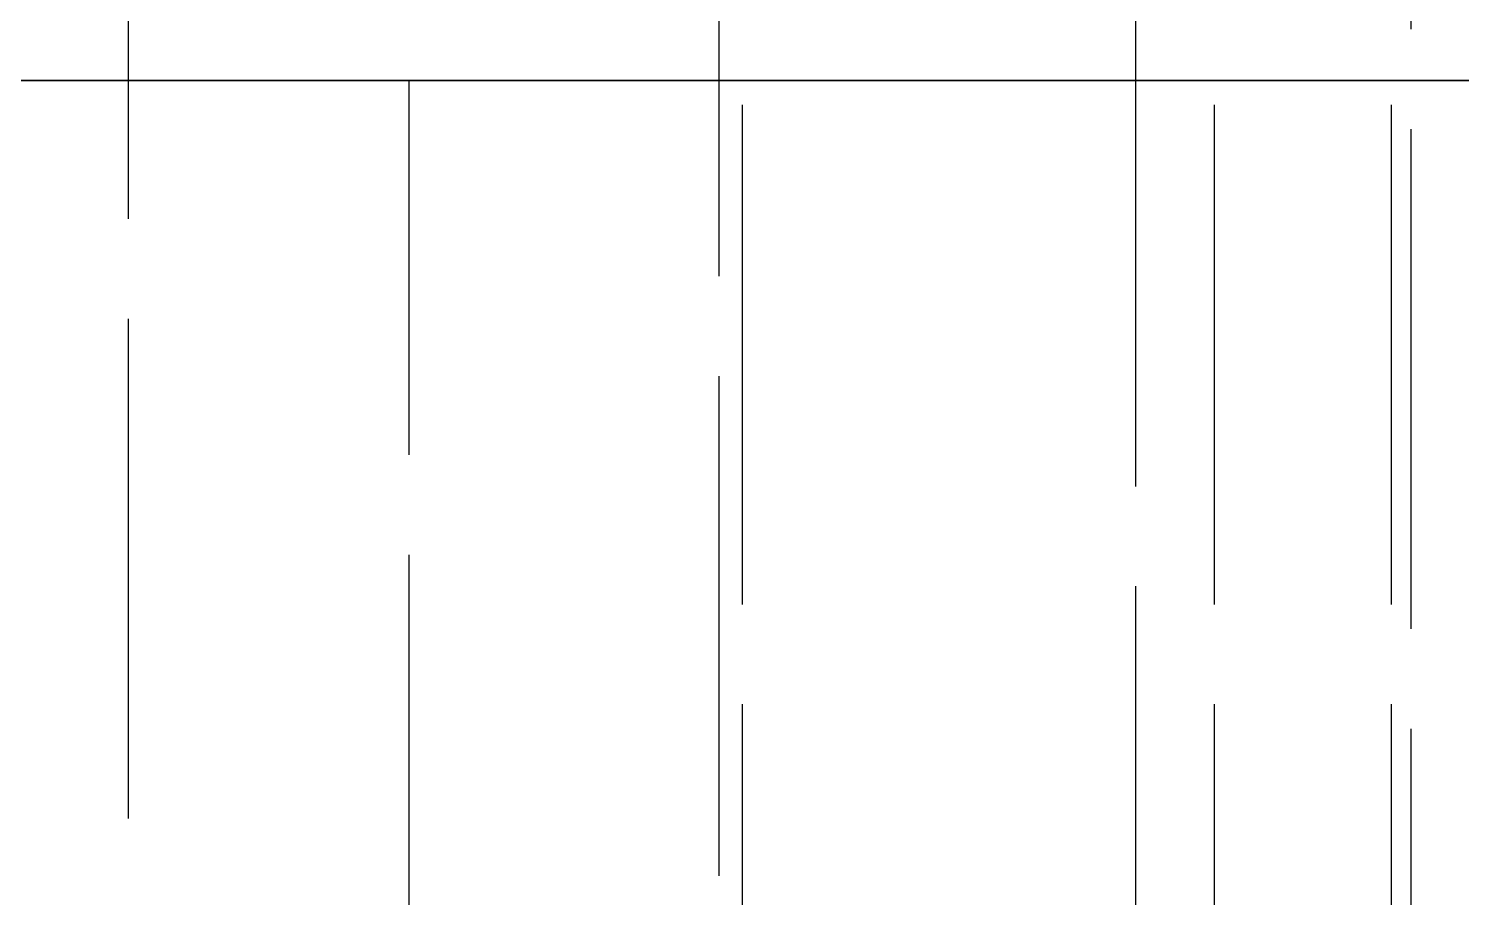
# Model space of a CAD drawing. Header units: millimetres. Extents: x -9 to 243, y -53 to 196.
# Drawn here: x 154.536 to 158.177, y -10.277 to -8.068 of the extents above; entities that cross this region are included whole.
import ezdxf

# ---------------------------------------------------------------- set-up
doc = ezdxf.new("R2010")
doc.units = ezdxf.units.MM
doc.linetypes.add('DASHED', pattern=[1.524, 1.27, -0.254])
doc.layers.add('HIDDEN', color=8, linetype='DASHED')

msp = doc.modelspace()

# ---------------------------------------------------------------- linework, layer by layer
at = {"layer": 'HIDDEN'}
for points in [[(158.05, -23.31), (158.05, 34.4)], [(156.35, -20.2), (156.35, 32.4)], [(157.55, -20.2), (157.55, 32.4)], [(158, -20.2), (158, 32.4)], [(157.35, -19.9), (157.35, 32.1)], [(156.29, 26.1), (156.29, -11.6)], [(154.79, -11.6), (154.79, 23.4)], [(154.29, -8.2), (155.50336, -8.2)], [(158.25476, -8.2), (158.01667, -8.2), (157.77857, -8.2), (157.54048, -8.2), (157.30238, -8.2), (157.06429, -8.2), (156.82619, -8.2), (156.5881, -8.2), (156.35, -8.2), (156.1119, -8.2), (155.87381, -8.2), (155.63571, -8.2), (155.39762, -8.2), (155.15952, -8.2), (154.92143, -8.2), (154.68333, -8.2), (154.44524, -8.2)], [(154.49286, -8.2), (154.58968, -8.2), (154.68651, -8.2), (154.78333, -8.2), (154.88016, -8.2), (154.97698, -8.2), (155.07381, -8.2), (155.17063, -8.2), (155.26746, -8.2), (155.36429, -8.2), (155.46111, -8.2), (155.55794, -8.2), (155.65476, -8.2), (155.75159, -8.2), (155.84841, -8.2), (155.94524, -8.2), (156.04206, -8.2), (156.13889, -8.2), (156.23571, -8.2), (156.33254, -8.2), (156.42937, -8.2), (156.52619, -8.2), (156.62302, -8.2), (156.71984, -8.2), (156.81667, -8.2), (156.91349, -8.2), (157.01032, -8.2), (157.10714, -8.2), (157.20397, -8.2), (157.30079, -8.2), (157.39762, -8.2), (157.49444, -8.2), (157.59127, -8.2), (157.6881, -8.2), (157.78492, -8.2), (157.88175, -8.2), (157.97857, -8.2), (158.0754, -8.2), (158.17222, -8.2), (158.26905, -8.2)], [(155.50336, -8.2), (155.45966, -8.2), (155.41595, -8.2), (155.37225, -8.2), (155.32854, -8.2), (155.28484, -8.2), (155.24114, -8.2), (155.19743, -8.2), (155.15373, -8.2), (155.11002, -8.2), (155.06632, -8.2), (155.02261, -8.2), (154.97891, -8.2), (154.93521, -8.2), (154.8915, -8.2), (154.8478, -8.2), (154.80409, -8.2), (154.76039, -8.2), (154.71669, -8.2), (154.67298, -8.2), (154.62928, -8.2), (154.58557, -8.2), (154.54187, -8.2), (154.49817, -8.2)], [(155.50336, -12.2), (155.50336, -8.2)]]:
    msp.add_lwpolyline(points, dxfattribs=at)

doc.saveas('drawing.dxf')
